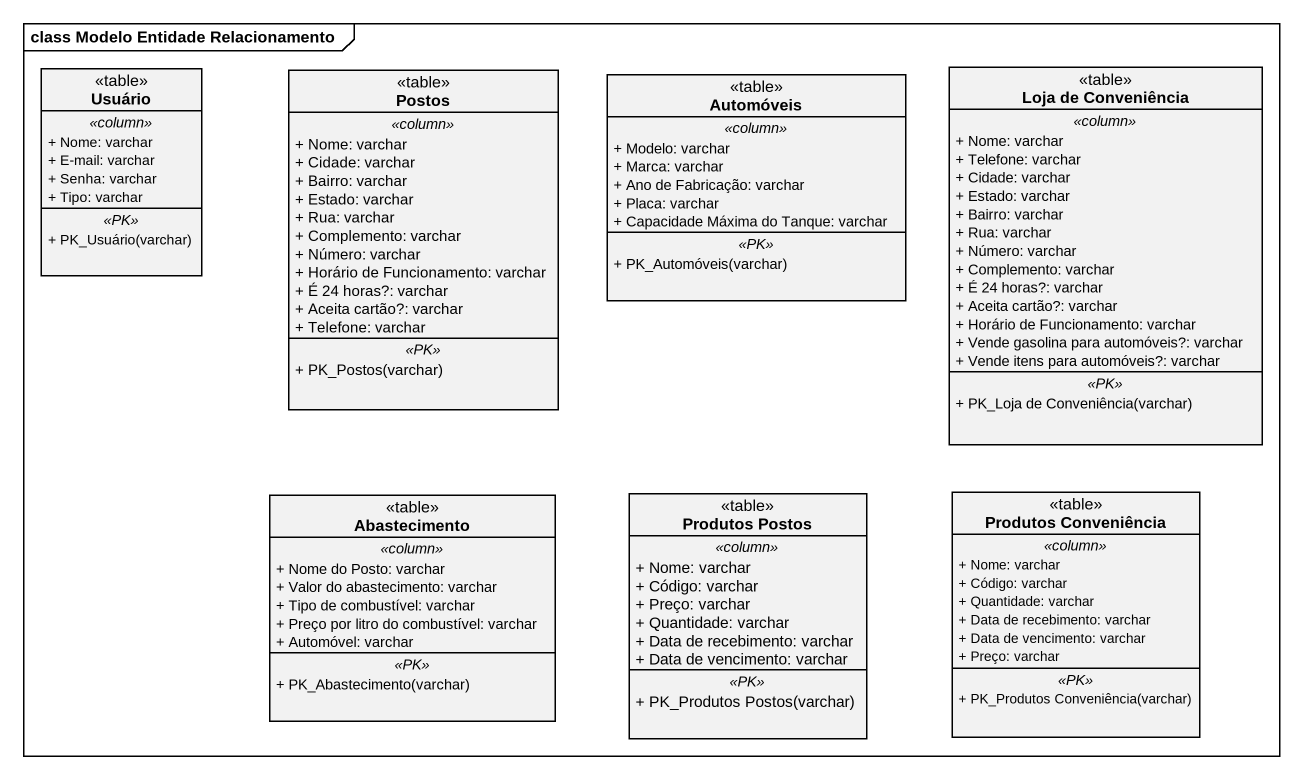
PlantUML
@startuml
mainframe class Modelo Entidade Relacionamento
hide circle
hide empty members
skinparam classAttributeIconSize 0
class Usuário <<table>> {
  .. <<column>> ..
  + Nome: varchar
  + E-mail: varchar
  + Senha: varchar
  + Tipo: varchar
  .. <<PK>> ..
  + PK_Usuário(varchar)
}
class Postos <<table>> {
  .. <<column>> ..
  + Nome: varchar
  + Cidade: varchar
  + Bairro: varchar
  + Estado: varchar
  + Rua: varchar
  + Complemento: varchar
  + Número: varchar
  + Horário de Funcionamento: varchar
  + É 24 horas?: varchar
  + Aceita cartão?: varchar
  + Telefone: varchar
  .. <<PK>> ..
  + PK_Postos(varchar)
}
class Automóveis <<table>> {
  .. <<column>> ..
  + Modelo: varchar
  + Marca: varchar
  + Ano de Fabricação: varchar
  + Placa: varchar
  + Capacidade Máxima do Tanque: varchar
  .. <<PK>> ..
  + PK_Automóveis(varchar)
}
class "Loja de Conveniência" as Loja_de_Conveniência <<table>> {
  .. <<column>> ..
  + Nome: varchar
  + Telefone: varchar
  + Cidade: varchar
  + Estado: varchar
  + Bairro: varchar
  + Rua: varchar
  + Número: varchar
  + Complemento: varchar
  + É 24 horas?: varchar
  + Aceita cartão?: varchar
  + Horário de Funcionamento: varchar
  + Vende gasolina para automóveis?: varchar
  + Vende itens para automóveis?: varchar
  .. <<PK>> ..
  + PK_Loja de Conveniência(varchar)
}
class Abastecimento <<table>> {
  .. <<column>> ..
  + Nome do Posto: varchar
  + Valor do abastecimento: varchar
  + Tipo de combustível: varchar
  + Preço por litro do combustível: varchar
  + Automóvel: varchar
  .. <<PK>> ..
  + PK_Abastecimento(varchar)
}
class "Produtos Postos" as Produtos_Postos <<table>> {
  .. <<column>> ..
  + Nome: varchar
  + Código: varchar
  + Preço: varchar
  + Quantidade: varchar
  + Data de recebimento: varchar
  + Data de vencimento: varchar
  .. <<PK>> ..
  + PK_Produtos Postos(varchar)
}
class "Produtos Conveniência" as Produtos_Conveniência <<table>> {
  .. <<column>> ..
  + Nome: varchar
  + Código: varchar
  + Quantidade: varchar
  + Data de recebimento: varchar
  + Data de vencimento: varchar
  + Preço: varchar
  .. <<PK>> ..
  + PK_Produtos Conveniência(varchar)
}
@enduml
